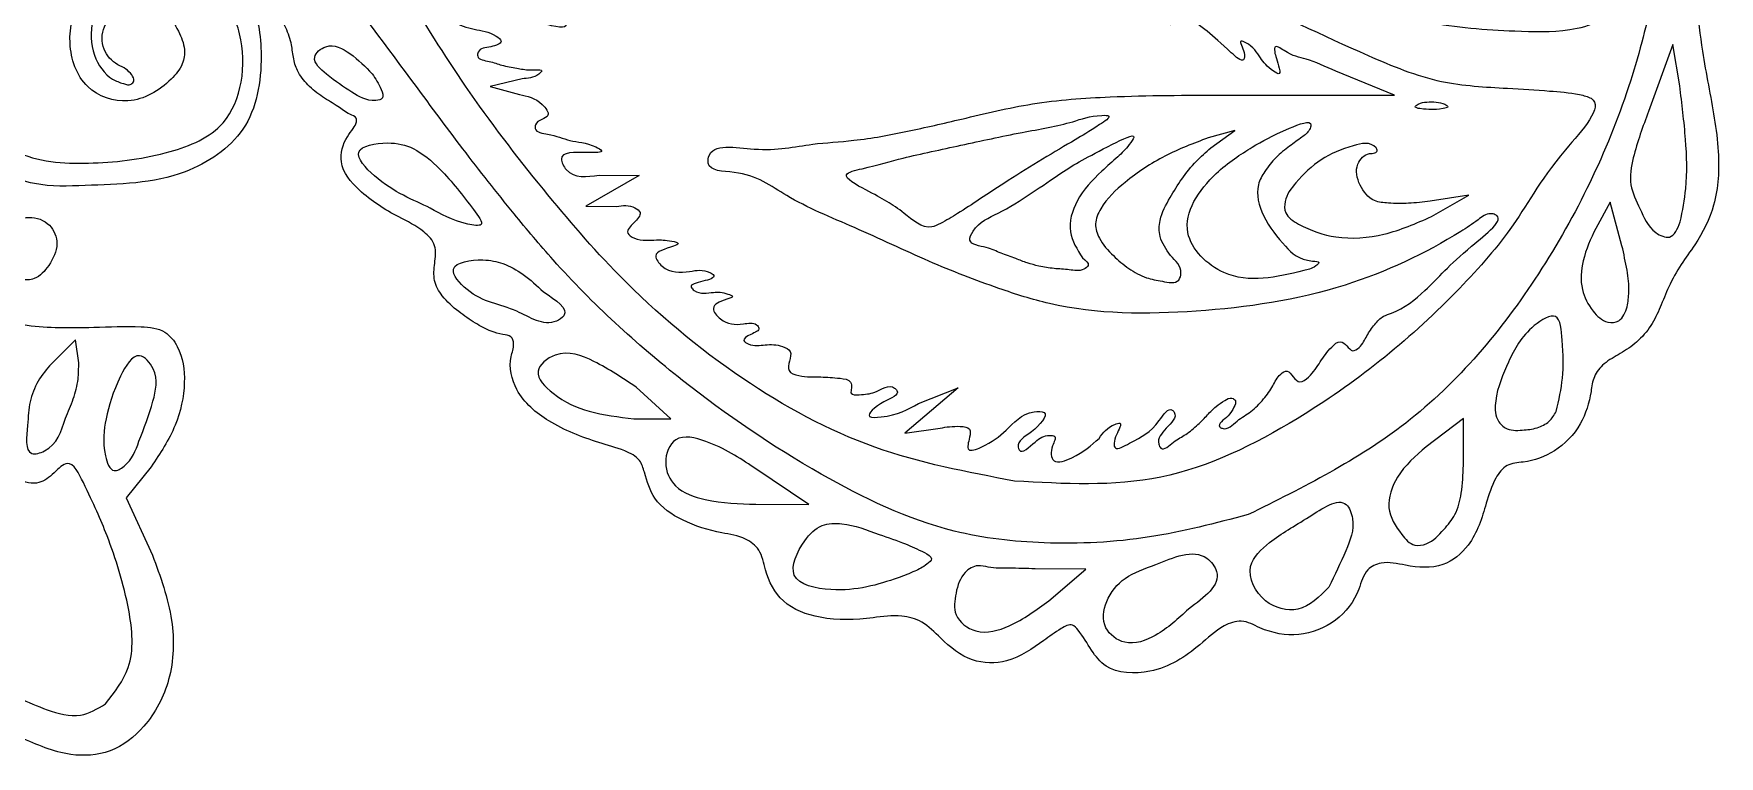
# Model space of a CAD drawing. Extents: x 1 to 188, y -1 to 173.
# Drawn here: x 113.23 to 155.16, y 11.99 to 29.96 of the extents above; entities that cross this region are included whole.
import ezdxf

# ---------------------------------------------------------------- set-up
doc = ezdxf.new("R2010")
doc.units = 0
doc.layers.get('0').update_dxf_attribs({"linetype": 'CONTINUOUS'})

msp = doc.modelspace()

# ---------------------------------------------------------------- linework, layer by layer
at = {"color": 7}
for p, q in [((154.003804, 29.698582), (153.399548, 28.029786)), ((154.173613, 28.670713), (154.003804, 29.698582)), ((121.648993, 28.965766), (121.648993, 28.965766)), ((147.080584, 28.436596), (145.621751, 29.030684)), ((125.377369, 28.845092), (124.583619, 28.654737)), ((124.583619, 28.654737), (125.311223, 28.450839)), ((142.843626, 28.436596), (147.080584, 28.436596)), ((148.330105, 28.21495), (148.330105, 28.21495)), ((143.104505, 27.559548), (142.443047, 27.37259)), ((142.507684, 27.122115), (143.104505, 27.559548)), ((127.295598, 26.442845), (128.287785, 26.433478)), ((128.287785, 26.433478), (127.626327, 26.055354)), ((127.626327, 26.055354), (126.964869, 25.67723)), ((124.165603, 25.59232), (124.165603, 25.59232)), ((126.964869, 25.67723), (127.724884, 25.667864)), ((136.759294, 25.847791), (136.759294, 25.847791)), ((148.925418, 25.946521), (147.968737, 25.797171)), ((147.999376, 25.416711), (148.925418, 25.946521)), ((152.445593, 25.774417), (152.083881, 25.121129)), ((152.73854, 24.686443), (152.445593, 25.774417)), ((147.999376, 25.416711), (147.999376, 25.416711)), ((154.188615, 25.283231), (154.188694, 25.283231)), ((139.321043, 24.388471), (139.321043, 24.388471)), ((141.505892, 24.447685), (141.505945, 24.447685)), ((144.824376, 24.070971), (144.824376, 24.070971)), ((125.906588, 23.541799), (125.906588, 23.541799)), ((152.868344, 23.173259), (152.868344, 23.173259)), ((114.264922, 22.351175), (113.669609, 21.755862)), ((114.347101, 21.773769), (114.264922, 22.351175)), ((129.081588, 20.382317), (128.217512, 21.16831)), ((128.217512, 21.16831), (128.217512, 21.168304)), ((135.241591, 20.762264), (136.225285, 21.157708)), ((136.225285, 21.157708), (135.563827, 20.594016)), ((135.563827, 20.594016), (134.902369, 20.030324)), ((151.103124, 20.563221), (151.103203, 20.563221)), ((114.01825, 20.401486), (114.01825, 20.401486)), ((128.155547, 20.385148), (129.081588, 20.382317)), ((134.902369, 20.030324), (135.773642, 20.154416)), ((148.793047, 20.393734), (147.867005, 19.687408)), ((148.793047, 19.230652), (148.793047, 20.393734)), ((115.845675, 19.824494), (115.845622, 19.824494)), ((139.72866, 19.897574), (139.728766, 19.897548)), ((116.153703, 19.191989), (115.531006, 18.414045)), ((132.514107, 18.250135), (131.143063, 19.173439)), ((131.143063, 19.173439), (131.143063, 19.173436)), ((137.627471, 18.835381), (137.627471, 18.835381)), ((115.531006, 18.414045), (116.182198, 16.991661)), ((131.194709, 18.258179), (132.514107, 18.250135)), ((143.442484, 18.00067), (143.442484, 18.00067)), ((148.309177, 17.629688), (148.309203, 17.629688)), ((134.730707, 16.423942), (134.730707, 16.423942)), ((139.400418, 16.641133), (138.143647, 16.651875)), ((138.484351, 15.858135), (139.400418, 16.641133)), ((145.448237, 16.199617), (145.448237, 16.199617)), ((138.484351, 15.858125), (138.484351, 15.858135)), ((141.956504, 15.651959), (141.956504, 15.651959)), ((115.014222, 13.290068), (115.014222, 13.290068))]:
    msp.add_line(p, q, dxfattribs=at)
for points, knots in [([(143.442484, 18.00067), (144.807155, 18.67928), (147.668929, 20.102355), (150.875723, 23.93902), (152.540305, 27.376498), (153.219331, 29.677582), (153.438995, 30.587303), (153.566907, 31.08159), (153.552914, 31.592293), (153.08418, 31.280135), (152.780439, 30.868756), (152.230893, 30.234779), (151.236253, 29.993111), (149.79908, 30.03559), (147.829761, 30.159614), (145.46001, 31.085278), (143.042254, 32.544111), (140.758195, 34.017391), (138.58219, 34.978268), (136.750419, 35.142224), (135.025054, 35.167296), (133.073628, 34.774745), (130.749891, 34.112562), (128.434622, 33.405934), (126.294063, 33.03895), (124.610067, 33.184612), (123.071645, 33.280583), (121.863921, 33.365539), (120.912386, 33.398619), (120.228664, 33.472981), (119.706828, 33.612329), (119.260981, 34.01769), (118.492439, 34.464479), (117.940411, 34.644062), (116.715236, 35.004146), (116.94564, 34.665299), (117.192039, 34.567134), (117.857174, 34.265269), (119.037945, 33.395586), (120.673029, 31.447211), (122.314523, 29.237739), (123.875431, 27.122879), (125.054518, 25.621832), (126.756811, 23.585034), (129.24881, 21.304273), (132.595844, 19.024367), (135.651271, 17.546662), (138.484377, 17.227337), (140.963805, 17.352427), (142.62746, 17.787519), (143.442484, 18.00067)], [0, 0, 0, 0, 4.529844, 9.499282, 14.662242, 15.823673, 16.783152, 17.335863, 17.608677, 17.857439, 18.564266, 19.420648, 20.183364, 21.549605, 23.738688, 26.054769, 29.089143, 32.205828, 34.217642, 36.137908, 37.67246, 39.382892, 42.077537, 44.926902, 46.645661, 48.547638, 49.96941, 51.2747, 52.18096, 52.818894, 53.349949, 53.749697, 54.625561, 55.791062, 56.471439, 56.577922, 56.860168, 57.269555, 58.764894, 61.203232, 64.868993, 67.03054, 69.086922, 70.594643, 74.991942, 79.152464, 82.752286, 85.006955, 87.632574, 90.15421, 90.15421, 90.15421, 90.15421]), ([(154.466613, 32.017891), (154.505558, 31.586752), (154.580648, 30.755478), (154.712915, 29.643832), (154.935722, 28.4185), (155.18315, 27.15611), (155.123723, 25.755703), (154.658194, 24.838092), (154.191958, 24.218877), (153.902218, 23.696538), (153.699219, 23.168132), (153.4706, 22.682801), (153.128385, 22.285069), (152.704848, 22.005444), (152.299835, 21.790909), (152.017418, 21.452129), (151.957339, 20.902687), (151.752864, 20.201805), (151.11738, 19.545172), (150.431788, 19.301843), (149.849964, 19.276506), (149.529328, 18.837382), (149.32038, 18.139194), (149.064595, 17.286965), (148.27167, 16.634738), (147.452766, 16.699488), (146.826343, 16.864062), (146.324321, 16.630352), (146.183713, 15.980378), (145.664125, 15.302134), (144.70099, 14.922017), (143.875981, 15.081382), (143.292242, 15.419875), (142.716259, 15.206975), (142.096128, 14.602544), (141.162943, 14.000779), (139.749978, 14.066082), (139.437844, 14.864326), (139.049395, 15.313604), (138.692965, 15.118075), (138.231883, 14.772738), (137.528635, 14.287722), (136.506498, 14.300851), (135.861567, 14.838204), (135.376519, 15.353539), (134.755628, 15.525666), (133.909842, 15.395209), (132.899212, 15.348089), (131.8234, 15.739375), (131.428071, 16.494929), (131.33338, 17.121005), (130.895118, 17.467694), (130.201451, 17.550084), (129.407486, 17.798501), (128.635298, 18.307924), (128.456864, 18.924786), (128.318437, 19.40905), (127.851739, 19.635766), (127.07232, 19.844324), (126.081877, 20.229836), (125.206003, 20.960609), (125.02017, 21.778194), (125.194905, 22.192174), (125.123377, 22.463785), (124.860754, 22.480193), (124.565544, 22.565122), (124.194533, 22.769413), (123.779522, 23.054742), (123.401468, 23.385199), (123.158877, 23.819547), (123.198479, 24.254002), (123.267077, 24.708288), (122.870896, 25.132462), (122.165052, 25.462005), (121.399196, 25.940893), (120.767913, 26.684607), (120.940422, 27.309511), (121.168189, 27.583556), (121.263227, 27.735135), (121.257786, 27.902839), (121.023528, 27.975722), (120.782282, 28.177487), (120.399708, 28.38382), (120.047944, 28.671896), (119.776818, 29.006811), (119.678055, 29.382727), (119.642997, 29.769108), (119.482455, 30.166813), (119.262792, 30.585437), (119.002799, 30.929504), (118.95138, 31.363882), (119.195999, 31.636636), (119.438973, 32.025893), (118.982182, 32.572539), (117.950863, 33.476537), (116.090541, 34.702854), (113.26615, 34.368791), (111.652262, 32.355516), (111.120181, 30.139894), (111.41414, 28.118471), (112.857209, 26.766295), (114.758883, 26.701028), (116.469126, 26.91053), (117.985332, 27.525019), (118.474723, 28.791439), (118.430229, 29.937255), (117.963209, 31.014364), (116.94745, 31.467487), (115.962365, 31.515593), (115.003658, 31.169479), (114.634065, 30.297128), (114.646338, 29.458441), (115.042751, 28.8659), (115.419923, 28.733827), (115.633108, 28.66738), (115.753496, 28.807744), (115.657447, 28.962487), (115.525701, 29.09958), (115.226712, 29.222086), (114.905999, 29.563158), (114.917881, 30.160065), (115.361879, 30.604189), (115.945438, 30.729438), (116.556027, 30.554366), (116.814699, 30.061468), (117.014294, 29.619375), (116.944676, 29.16331), (116.499926, 28.635837), (115.648877, 28.119326), (114.411932, 28.550037), (114.01374, 29.75309), (114.304687, 30.89729), (115.057772, 31.807161), (116.305273, 32.106379), (117.631218, 31.888982), (118.750473, 30.860424), (118.976674, 29.28246), (118.673412, 27.480966), (116.800206, 26.241392), (114.925448, 26.209692), (113.396237, 26.142949), (112.381518, 26.49732), (111.95256, 26.962119), (111.707028, 27.228165)], [0, 0, 0, 0, 1.298738, 2.504084, 3.356648, 5.033789, 6.365818, 7.462716, 8.056189, 8.694228, 9.244458, 9.755161, 10.296069, 10.792253, 11.269222, 11.670207, 12.047499, 12.897906, 13.82639, 14.651153, 15.057274, 15.479888, 16.148661, 17.282787, 18.074514, 19.003022, 19.615359, 19.983954, 20.510756, 21.481154, 22.458591, 23.438168, 23.930696, 24.374597, 25.139116, 26.546079, 27.643038, 28.775735, 28.96206, 29.254287, 29.780031, 30.830119, 31.677803, 32.638517, 33.254563, 33.774512, 34.488517, 35.802925, 36.80642, 37.700609, 38.219668, 38.644467, 39.257907, 40.283814, 41.158472, 41.856247, 42.169175, 42.612867, 43.290815, 44.645768, 45.755374, 46.589369, 46.908698, 47.100929, 47.306378, 47.606304, 48.050825, 48.554586, 49.121613, 49.550501, 49.97672, 50.413784, 50.849334, 51.57722, 52.766463, 53.592855, 54.238364, 54.490541, 54.673248, 54.763697, 54.945381, 55.299394, 55.749121, 56.224868, 56.664926, 57.010366, 57.372857, 57.825806, 58.282102, 58.791483, 59.110344, 59.485878, 59.86351, 60.336376, 61.333242, 64.219097, 66.564139, 69.153907, 71.377116, 73.324847, 74.979156, 76.83354, 78.765418, 80.269193, 81.374385, 82.577664, 83.689513, 84.666522, 85.72193, 86.638089, 87.494665, 88.359481, 89.108666, 89.400642, 89.589579, 89.702031, 89.856493, 90.058389, 90.286739, 90.807257, 91.358271, 91.888563, 92.568073, 93.067454, 93.667411, 94.146085, 94.504715, 94.977208, 96.179372, 97.241195, 98.41003, 99.604181, 100.685926, 101.762818, 103.294338, 104.553516, 106.020241, 107.902599, 109.690707, 112.200816, 113.458127, 114.256898, 115.326118, 115.326118, 115.326118, 115.326118]), ([(122.903329, 32.082012), (123.715759, 31.985607), (125.420458, 31.783321), (128.132789, 32.053053), (131.345185, 32.754963), (134.681769, 33.976059), (139.000356, 33.231744), (142.579758, 31.21924), (145.863361, 29.645884), (148.135168, 28.695094), (149.686726, 28.623379), (150.849693, 28.546504), (151.513529, 28.494702), (152.420979, 28.273519), (150.795929, 26.577845), (150.155145, 25.219384), (147.912221, 22.710337), (145.161139, 20.515799), (141.33309, 18.622185), (138.857084, 18.764637), (137.627471, 18.835381)], [0, 0, 0, 0, 2.448695, 5.138029, 8.115282, 12.345201, 15.542745, 20.878511, 24.583375, 26.520297, 28.171521, 29.220182, 29.971878, 30.270761, 31.700203, 34.116799, 36.180447, 41.228804, 44.916959, 48.555465, 48.555465, 48.555465, 48.555465]), ([(145.621751, 29.030684), (145.364615, 29.147067), (144.919532, 29.348519), (144.497233, 29.410149), (144.105358, 29.704689), (144.090403, 29.521403), (144.136673, 29.370408), (144.179532, 29.208825), (144.268408, 28.906937), (143.935512, 29.111974), (143.72871, 29.36125), (143.551303, 29.678468), (143.168187, 29.829933), (143.370652, 29.535544), (143.339103, 29.200498), (142.826149, 29.667352), (142.45741, 30.012038), (141.985155, 30.34822), (141.609609, 30.808548), (141.379327, 30.534194), (141.683195, 30.054605), (140.906516, 30.486135), (140.616878, 30.94138), (140.300541, 31.327872), (139.903813, 31.635919), (139.971761, 31.31889), (140.086959, 31.003479), (139.587938, 31.26334), (139.292798, 31.610556), (138.957687, 31.886682), (138.533898, 32.197601), (138.550319, 31.841016), (138.763885, 31.466374), (138.192046, 31.628437), (138.014362, 32.021624), (137.732057, 32.275692), (137.52436, 32.485576), (137.386633, 32.33198), (137.460241, 32.166419), (137.533674, 31.99672), (137.68027, 31.876788), (137.828663, 31.753438), (137.895333, 31.594131), (137.988203, 31.393457), (137.735396, 31.317578), (137.51489, 31.631936), (137.169203, 31.944873), (136.808507, 32.361901), (136.435283, 32.660779), (136.169996, 32.811875), (135.896171, 32.8172), (135.916934, 32.566196), (136.101952, 32.420806), (136.243372, 32.191501), (136.322221, 32.014821), (136.309251, 31.815092), (136.104272, 31.840742), (135.955129, 32.009501), (135.774851, 32.267348), (135.53438, 32.549583), (135.177327, 32.755715), (134.808754, 32.785592), (134.391745, 32.902405), (134.283246, 32.507853), (134.648873, 32.318067), (134.846536, 32.004661), (134.983479, 31.815565), (135.023554, 31.572875), (134.788457, 31.621349), (134.613685, 31.772874), (134.363505, 32.017868), (134.098519, 32.277061), (133.788527, 32.466921), (133.542706, 32.546107), (133.23991, 32.546929), (133.337827, 32.221429), (133.576405, 32.041519), (133.744563, 31.790068), (133.904937, 31.580223), (133.761474, 31.435613), (133.573615, 31.55263), (133.373547, 31.668324), (133.180952, 31.882874), (132.972424, 32.084751), (132.714816, 32.229347), (132.483392, 32.272216), (132.222077, 32.301995), (132.200035, 32.042813), (132.388641, 31.890741), (132.710116, 31.538217), (132.20272, 31.477641), (131.859121, 31.772183), (131.335076, 32.03645), (130.836939, 31.694664), (131.138919, 31.296828), (131.626718, 31.154317), (131.423019, 30.934445), (131.147229, 31.263218), (130.801069, 31.32988), (130.432596, 31.456112), (130.153701, 31.462608), (129.794015, 31.537554), (129.860518, 31.212407), (130.139689, 31.05355), (130.501922, 30.920788), (130.487269, 30.594101), (129.762664, 31.100374), (129.487752, 31.082648), (128.604563, 31.256167), (128.925595, 30.835206), (129.29539, 30.449968), (128.608864, 30.492997), (128.190327, 30.757226), (127.740803, 31.155549), (127.279957, 31.046201), (127.499523, 30.652255), (127.736345, 30.268354), (127.318769, 30.158448), (126.932389, 30.627678), (126.522914, 30.847442), (125.706863, 30.983139), (126.22519, 30.555189), (126.678053, 29.992707), (125.34449, 30.375188), (124.595385, 30.707949), (123.877105, 31.173693), (123.16486, 31.348918), (123.231619, 30.86099), (123.299778, 30.506402), (123.690177, 30.219247), (124.187664, 30.04937), (124.597585, 30.024926), (124.946674, 29.739368), (124.560064, 29.61225), (124.293235, 29.610573), (124.247339, 29.315139), (124.59518, 29.289501), (124.871919, 29.165287), (125.259584, 29.110161), (125.502592, 29.048636), (125.943472, 29.088021), (125.689296, 28.86112), (125.517482, 28.852291), (125.377369, 28.845092)], [0, 0, 0, 0, 0.800833, 1.386186, 1.62949, 1.692927, 1.861863, 2.104022, 2.298869, 2.459428, 2.919171, 3.439877, 3.565916, 3.859271, 4.038183, 4.391358, 5.192141, 5.906454, 6.309186, 6.422036, 6.847643, 7.192092, 8.143231, 8.73161, 8.949368, 9.15723, 9.425011, 9.65153, 10.345987, 10.95339, 11.215073, 11.383298, 11.795613, 12.020567, 12.706076, 13.065329, 13.27295, 13.378812, 13.562726, 13.757689, 13.939899, 14.121924, 14.31656, 14.500298, 14.614143, 14.946274, 15.485396, 16.087268, 16.583223, 16.88156, 17.070421, 17.192148, 17.499589, 17.767879, 17.977805, 18.112954, 18.23684, 18.467111, 18.791307, 19.17769, 19.579724, 19.959759, 20.382254, 20.528972, 21.006857, 21.369625, 21.638668, 21.778044, 21.910647, 22.173211, 22.53343, 22.932551, 23.300905, 23.576415, 23.790963, 23.951211, 24.376435, 24.711944, 24.91591, 25.018085, 25.208755, 25.467971, 25.753116, 26.050595, 26.347925, 26.598932, 26.821616, 26.942689, 27.243887, 27.619365, 27.813431, 28.417635, 29.047602, 29.368925, 29.869357, 30.249092, 30.289236, 30.688278, 31.069928, 31.457745, 31.773401, 32.053546, 32.17123, 32.590586, 33.031552, 33.093237, 33.45908, 34.556276, 34.910798, 35.266582, 35.700182, 35.955606, 36.798946, 37.412472, 37.580822, 37.995617, 38.410049, 38.546293, 39.098843, 39.935792, 40.304994, 40.757854, 41.241782, 41.937499, 43.340201, 44.33686, 44.661425, 45.035184, 45.404278, 45.804823, 46.382984, 46.952954, 47.131272, 47.41706, 47.761882, 47.863165, 48.176509, 48.503387, 48.884193, 49.239204, 49.508989, 49.607183, 50.041184, 50.041184, 50.041184, 50.041184]), ([(137.627471, 18.835381), (136.448817, 19.058125), (134.051511, 19.511174), (130.707187, 21.341543), (127.997423, 23.614376), (125.812535, 26.168634), (124.003921, 28.524603), (122.944388, 30.239344), (122.448219, 31.04234)], [0, 0, 0, 0, 3.579332, 7.280134, 11.277788, 14.134597, 17.347965, 20.178057, 20.178057, 20.178057, 20.178057]), ([(121.648993, 28.965766), (121.478689, 29.140888), (121.167551, 29.460831), (120.576446, 29.778689), (120.065381, 29.340623), (120.614043, 28.855882), (121.088736, 28.543919), (121.55099, 28.253892), (121.959628, 28.343286), (121.842813, 28.681009), (121.727659, 28.850191), (121.648993, 28.965766)], [0, 0, 0, 0, 0.750445, 1.37104, 1.754523, 2.267064, 3.04017, 3.670169, 3.845306, 4.055206, 4.507743, 4.507743, 4.507743, 4.507743]), ([(154.188694, 25.283231), (154.242786, 25.55848), (154.375543, 26.234028), (154.33497, 27.377666), (154.229117, 28.225926), (154.173613, 28.670713)], [0, 0, 0, 0, 0.839553, 2.060528, 3.40653, 3.40653, 3.40653, 3.40653]), ([(125.311223, 28.450839), (125.505424, 28.4121), (125.795282, 28.35428), (126.159703, 27.858964), (125.698956, 27.819173), (125.693528, 27.504588), (126.135323, 27.465949), (126.589614, 27.266295), (127.01196, 27.262949), (127.47, 27.003908), (126.82054, 27.010661), (126.2249, 27.032636), (126.565355, 26.348938), (126.984432, 26.40283), (127.295598, 26.442845)], [0, 0, 0, 0, 0.618638, 0.923357, 1.314258, 1.411192, 1.750493, 2.325722, 2.98637, 3.159876, 3.484969, 4.179979, 4.467982, 5.298456, 5.298456, 5.298456, 5.298456]), ([(139.728766, 19.897548), (139.828579, 20.034234), (139.952655, 20.204147), (140.343927, 20.312897), (140.12202, 19.968439), (140.057395, 19.536461), (140.749136, 19.926483), (141.070077, 20.057783), (141.464847, 20.704244), (141.700199, 20.444501), (141.383752, 20.139731), (141.152885, 19.87247), (141.300786, 19.552156), (141.607565, 19.846825), (141.893213, 19.982393), (142.185732, 20.227464), (142.419765, 20.47002), (142.625216, 20.696861), (142.82966, 20.823379), (143.006938, 20.930502), (143.162181, 20.828193), (143.059944, 20.630694), (142.97746, 20.447055), (142.628671, 20.22911), (142.913051, 20.081195), (143.164566, 20.364776), (143.521573, 20.549264), (143.817538, 20.861052), (144.062367, 21.182493), (144.171059, 21.466961), (144.432718, 21.620388), (144.552022, 21.418133), (144.732212, 21.241169), (145.027156, 21.480525), (145.227807, 21.800548), (145.442108, 22.112784), (145.716846, 22.355956), (145.900665, 22.208075), (146.025531, 22.027624), (146.270109, 22.194878), (146.381623, 22.450336), (146.571173, 22.723776), (146.771813, 22.941939), (147.264049, 23.078036), (148.062583, 23.736987), (148.543461, 24.36351), (149.913431, 25.393963), (149.384721, 25.515402), (149.109327, 25.287914), (148.005653, 24.571819), (145.698413, 23.482849), (142.197676, 22.976766), (139.235606, 22.97802), (137.058365, 23.673516), (135.435939, 24.3055), (133.721272, 25.133579), (132.011427, 25.816534), (131.06605, 26.573205), (129.974755, 26.535483), (130.047436, 27.27415), (131.413841, 26.96714), (132.430757, 27.230198), (133.748835, 27.298066), (134.972274, 27.530498), (136.446709, 27.869787), (138.108445, 28.275748), (140.303926, 28.43244), (141.897232, 28.435048), (142.843626, 28.436596)], [0, 0, 0, 0, 0.525392, 0.653106, 0.950151, 1.279799, 1.647319, 2.579333, 2.996801, 3.067607, 3.513439, 3.951045, 4.05935, 4.409972, 4.767283, 5.157606, 5.500788, 5.794521, 6.057626, 6.246289, 6.349307, 6.511363, 6.777196, 7.119415, 7.191974, 7.603483, 8.014826, 8.462238, 8.860807, 9.215501, 9.391286, 9.598962, 9.806751, 10.054333, 10.533736, 10.997113, 11.251576, 11.440974, 11.627467, 11.809569, 12.15536, 12.500292, 12.799969, 13.012829, 14.011785, 15.615854, 16.598064, 16.718401, 17.061979, 17.584671, 20.75612, 24.51255, 28.172944, 29.480307, 31.349106, 33.381799, 35.24795, 36.676902, 37.361589, 37.506269, 38.656044, 40.118081, 41.146685, 42.496348, 43.879623, 45.678683, 47.620125, 50.46034, 50.46034, 50.46034, 50.46034]), ([(148.330105, 28.21495), (148.260385, 28.235202), (148.114485, 28.277582), (147.881065, 28.263692), (147.717013, 28.254916), (147.542583, 28.132925), (147.799359, 28.078459), (147.999106, 28.084271), (148.200172, 28.07652), (148.455119, 28.135735), (148.368414, 28.190675), (148.330105, 28.21495)], [0, 0, 0, 0, 0.217488, 0.455123, 0.67261, 0.774032, 0.902158, 1.190595, 1.479032, 1.607158, 1.708579, 1.708579, 1.708579, 1.708579]), ([(136.759294, 25.847791), (136.997017, 26.004704), (137.515589, 26.346995), (138.289081, 26.827669), (139.121235, 27.314247), (139.531458, 27.560262), (140.097295, 27.934523), (139.534893, 27.938547), (138.953108, 27.704454), (137.700363, 27.501905), (136.344701, 27.193987), (134.934263, 26.905837), (134.149885, 26.674635), (133.201284, 26.462523), (134.230815, 25.919362), (134.735055, 25.648658), (135.400328, 25.052072), (135.86743, 25.2819), (136.255874, 25.513125), (136.576484, 25.726262), (136.759294, 25.847791)], [0, 0, 0, 0, 0.850834, 1.85602, 2.798382, 3.515061, 3.828936, 4.008226, 4.748015, 6.035579, 7.592179, 9.059707, 10.114553, 10.53199, 11.143483, 12.259487, 13.02623, 13.255567, 13.749909, 14.405713, 14.405713, 14.405713, 14.405713]), ([(144.824376, 24.070971), (144.919575, 24.090127), (145.048097, 24.115988), (145.251917, 24.297127), (144.724902, 24.314223), (144.332637, 24.684248), (143.798005, 25.354318), (143.595302, 26.089409), (143.858794, 26.568142), (144.119405, 26.894415), (144.453205, 27.155778), (144.745016, 27.369694), (144.952799, 27.515425), (145.064011, 27.858442), (144.122164, 27.4805), (143.567904, 27.16649), (142.458573, 26.455786), (141.539325, 25.06922), (143.004037, 23.635315), (144.143493, 23.908018), (144.824376, 24.070971)], [0, 0, 0, 0, 0.318462, 0.429936, 0.589305, 1.358367, 2.293797, 3.073745, 3.440276, 3.883487, 4.325597, 4.703975, 4.970738, 5.086199, 5.625326, 6.667148, 7.775956, 9.403997, 10.742569, 12.730057, 12.730057, 12.730057, 12.730057]), ([(153.399548, 28.029786), (153.258974, 27.654804), (153.039742, 27.070001), (152.885872, 26.207287), (153.206252, 25.5875), (153.41566, 25.060011), (153.994771, 24.80597), (154.118396, 25.110345), (154.188615, 25.283231)], [0, 0, 0, 0, 1.211094, 1.888758, 2.520863, 3.239936, 3.59259, 4.05627, 4.05627, 4.05627, 4.05627]), ([(110.409363, 27.592361), (110.355162, 27.450793), (110.2639, 27.212426), (110.310474, 26.813975), (110.673099, 26.551621), (111.011184, 26.104261), (110.83028, 25.404537), (110.260544, 25.174634), (109.656663, 25.029372), (109.276057, 24.269211), (109.115016, 23.610733), (108.851033, 23.015233), (109.074766, 22.709816), (109.430767, 22.767962), (109.781349, 22.716312), (110.104076, 22.63083), (110.342577, 22.460822), (110.596637, 22.28869), (110.979515, 22.404645), (111.354015, 22.64104), (111.752204, 22.884719), (112.174459, 22.995439), (112.546471, 22.816539), (113.070851, 22.691477), (113.818103, 22.649024), (114.801252, 22.654199), (115.693144, 22.703909), (116.490821, 22.62806), (116.920519, 22.067747), (117.033016, 21.225851), (116.796377, 20.163756), (116.374162, 19.525338), (116.153703, 19.191989)], [0, 0, 0, 0, 0.453266, 0.763192, 1.109111, 1.745245, 2.329484, 2.972624, 3.47899, 4.130077, 5.298994, 5.683329, 5.901212, 6.287376, 6.64472, 6.989673, 7.263209, 7.530973, 7.858378, 8.365081, 8.88454, 9.261426, 9.601826, 10.081444, 10.880905, 11.837593, 13.016951, 13.623915, 14.090464, 15.001861, 16.091528, 17.282206, 17.282206, 17.282206, 17.282206]), ([(139.321043, 24.388471), (139.186061, 24.597859), (138.904285, 25.034957), (139.161352, 25.90343), (139.680061, 26.450815), (140.179149, 26.882616), (140.428695, 27.121884), (140.722663, 27.547771), (139.517228, 26.939438), (138.779954, 26.53698), (137.550216, 25.605822), (136.681991, 25.26286), (136.428518, 24.726017), (136.949112, 24.662927), (137.280953, 24.502022), (137.635451, 24.38233), (137.940783, 24.256337), (138.259479, 24.173626), (138.609511, 24.113235), (138.984092, 24.10566), (139.280192, 24.037814), (139.522507, 24.220832), (139.398941, 24.323652), (139.321043, 24.388471)], [0, 0, 0, 0, 0.716885, 1.496509, 2.461045, 2.999278, 3.415103, 3.624928, 4.182514, 5.648259, 7.501919, 8.269631, 8.505341, 8.950316, 9.344213, 9.736053, 10.041006, 10.340124, 10.720538, 11.102699, 11.467691, 11.604807, 11.838702, 11.838702, 11.838702, 11.838702]), ([(142.443047, 27.37259), (142.078855, 27.234872), (141.343385, 26.956755), (140.439331, 26.348397), (139.826858, 25.781638), (139.595611, 25.244791), (139.742745, 24.801989), (140.065332, 24.446612), (140.456373, 24.112394), (140.882273, 23.875174), (141.280313, 23.815563), (141.708291, 23.724196), (141.814128, 24.137652), (141.636913, 24.315901), (141.505892, 24.447685)], [0, 0, 0, 0, 1.164566, 2.351798, 3.24616, 3.64605, 4.010748, 4.568183, 5.070224, 5.564393, 5.968875, 6.377056, 6.557222, 7.068214, 7.068214, 7.068214, 7.068214]), ([(147.968737, 25.797171), (147.7881, 25.775082), (147.441646, 25.732717), (146.98121, 25.743853), (146.503233, 25.781425), (146.187415, 26.182265), (146.068973, 26.688104), (146.371627, 27.003688), (146.57109, 26.979428), (146.672419, 27.049524), (146.516253, 27.297706), (145.908315, 27.155432), (145.242778, 26.883328), (144.682517, 26.349494), (144.33603, 25.89242), (144.342158, 25.439069), (144.866165, 25.107635), (145.672427, 24.828354), (146.863555, 24.91533), (147.614249, 25.246706), (147.999376, 25.416711)], [0, 0, 0, 0, 0.543677, 1.042747, 1.397298, 1.922192, 2.445415, 2.832898, 2.969946, 3.0485, 3.127854, 3.694345, 4.566865, 5.419324, 5.956415, 6.236944, 6.658945, 7.644217, 8.840733, 10.101269, 10.101269, 10.101269, 10.101269]), ([(124.165603, 25.59232), (123.904251, 25.936825), (123.476806, 26.500266), (122.732775, 27.138943), (122.057066, 27.300943), (121.026978, 27.121793), (121.993415, 26.063252), (122.962499, 25.744865), (123.693078, 25.265518), (124.50754, 25.147), (124.288062, 25.432836), (124.165603, 25.59232)], [0, 0, 0, 0, 1.307828, 2.138968, 2.801152, 3.54574, 4.250287, 5.858801, 6.8697, 7.202173, 7.621824, 7.621824, 7.621824, 7.621824]), ([(141.505945, 24.447685), (141.400249, 24.597427), (141.215079, 24.85976), (141.225245, 25.405398), (141.483998, 25.869173), (141.782606, 26.362489), (142.119445, 26.782774), (142.385563, 27.015374), (142.507684, 27.122115)], [0, 0, 0, 0, 0.535408, 0.937981, 1.556122, 2.101245, 2.674354, 3.160403, 3.160403, 3.160403, 3.160403]), ([(127.724884, 25.667864), (127.880549, 25.690083), (128.094653, 25.720643), (128.391039, 25.485917), (128.153153, 25.265976), (127.920858, 25.016246), (128.293365, 24.79448), (128.69009, 24.846126), (128.97697, 24.829594), (129.3266, 24.758925), (128.986659, 24.607361), (128.573332, 24.538734), (128.952506, 24.007153), (129.493904, 24.028328), (129.914286, 24.117493), (130.241028, 23.906642), (129.864531, 23.797369), (129.500738, 23.721268), (129.767555, 23.465992), (130.122094, 23.546047), (130.387704, 23.534266), (130.679533, 23.421145), (130.344691, 23.327346), (130.024756, 23.182194), (130.380156, 22.745723), (130.783285, 22.701126), (131.157786, 22.805245), (131.323, 22.587131), (131.073721, 22.49951), (130.817267, 22.347475), (131.110785, 22.177276), (131.426872, 22.237272), (131.780747, 22.2318), (132.1026, 22.076905), (132.024913, 21.821994), (131.963052, 21.542459), (132.375126, 21.413621), (132.789072, 21.436354), (133.197171, 21.403862), (133.565075, 21.359978), (133.584981, 21.158946), (133.525249, 20.970048), (133.867256, 20.991842), (134.159251, 21.003916), (134.539721, 21.274709), (134.802721, 20.984457), (134.329673, 20.835769), (133.835806, 20.400502), (134.637897, 20.437373), (134.978223, 20.620527), (135.241591, 20.762264)], [0, 0, 0, 0, 0.461766, 0.635125, 0.932602, 1.228112, 1.434366, 1.983375, 2.370695, 2.534258, 2.662923, 3.172297, 3.472445, 4.165533, 4.670891, 4.792585, 5.100361, 5.42692, 5.53713, 6.017778, 6.377883, 6.506673, 6.667187, 7.07012, 7.382684, 7.96772, 8.29707, 8.392817, 8.649201, 8.881965, 9.019225, 9.441451, 9.874873, 10.103978, 10.339223, 10.578573, 10.850016, 11.400167, 11.87993, 12.158772, 12.30766, 12.439366, 12.637167, 13.035328, 13.537328, 13.62556, 14.058986, 14.561116, 14.849903, 15.83819, 15.83819, 15.83819, 15.83819]), ([(112.57303, 24.169685), (112.481486, 24.344969), (112.305223, 24.682471), (112.559675, 25.249462), (113.105643, 25.4631), (113.662286, 25.270275), (113.887637, 24.702313), (113.635936, 24.214206), (113.321383, 23.842673), (112.846718, 23.821282), (112.674885, 24.040052), (112.57303, 24.16973)], [0, 0, 0, 0, 0.566371, 1.090524, 1.639874, 2.183628, 2.680657, 3.258498, 3.746352, 4.065401, 4.529793, 4.529793, 4.529793, 4.529793]), ([(152.083881, 25.121129), (151.963069, 24.860611), (151.741707, 24.383267), (151.682964, 23.622439), (151.966775, 23.09262), (152.303551, 22.754127), (152.73737, 22.795982), (152.819235, 23.031799), (152.868344, 23.173259)], [0, 0, 0, 0, 0.861051, 1.577696, 2.176729, 2.635134, 2.906912, 3.314359, 3.314359, 3.314359, 3.314359]), ([(125.906588, 23.541799), (125.747195, 23.69447), (125.449785, 23.979335), (124.91583, 24.262666), (124.366741, 24.379802), (123.400819, 24.239421), (124.235375, 23.270102), (125.121599, 23.238992), (125.975921, 22.621684), (126.631003, 23.068393), (126.222977, 23.335039), (125.906588, 23.541799)], [0, 0, 0, 0, 0.663478, 1.237974, 1.741172, 2.506809, 3.11883, 4.467455, 5.483804, 5.710062, 6.491251, 6.491251, 6.491251, 6.491251]), ([(152.868344, 23.173259), (152.88691, 23.294167), (152.933177, 23.595469), (152.868447, 24.107178), (152.783625, 24.485403), (152.73854, 24.686443)], [0, 0, 0, 0, 0.365697, 0.911318, 1.530399, 1.530399, 1.530399, 1.530399]), ([(151.103203, 20.563221), (151.166947, 20.847113), (151.301824, 21.447802), (151.264421, 22.144238), (151.197687, 23.132325), (150.294899, 22.576108), (149.926015, 21.847463), (149.580036, 21.030303), (149.572538, 20.410257), (149.853189, 20.08625), (150.24716, 20.09552), (150.617209, 20.137042), (150.937093, 20.293308), (151.050136, 20.477079), (151.103124, 20.563221)], [0, 0, 0, 0, 0.847975, 1.794234, 2.401788, 2.974141, 4.084697, 5.101649, 5.561121, 5.852757, 6.276559, 6.652271, 6.990837, 7.289562, 7.289562, 7.289562, 7.289562]), ([(115.845622, 19.824494), (115.97119, 20.151138), (116.192016, 20.725578), (116.360915, 21.517519), (115.787468, 22.16832), (115.249683, 21.240958), (115.019272, 20.453851), (114.916856, 19.691362), (115.152166, 18.997026), (115.654079, 19.289952), (115.764993, 19.599397), (115.845675, 19.824494)], [0, 0, 0, 0, 1.057654, 1.859999, 2.331682, 3.026017, 4.148559, 5.07111, 5.493981, 5.764534, 6.486544, 6.486544, 6.486544, 6.486544]), ([(128.217512, 21.168304), (127.881342, 21.393911), (127.277865, 21.79891), (126.33675, 22.163172), (125.5697, 21.552555), (126.256272, 20.866914), (127.057498, 20.516879), (127.776334, 20.430642), (128.155547, 20.385148)], [0, 0, 0, 0, 1.231991, 2.21161, 2.794736, 3.456342, 4.462417, 5.585768, 5.585768, 5.585768, 5.585768]), ([(113.669609, 21.755862), (113.551232, 21.617803), (113.313371, 21.340392), (113.105814, 20.783111), (113.088508, 20.245877), (112.981965, 19.419167), (113.781516, 19.636965), (113.91683, 20.073956), (114.01825, 20.401486)], [0, 0, 0, 0, 0.545868, 1.096843, 1.688683, 2.392057, 2.715326, 3.682621, 3.682621, 3.682621, 3.682621]), ([(114.01825, 20.401486), (114.087744, 20.559487), (114.225257, 20.872141), (114.347356, 21.336808), (114.347179, 21.64003), (114.347101, 21.773769)], [0, 0, 0, 0, 0.517941, 1.024904, 1.42495, 1.42495, 1.42495, 1.42495]), ([(135.773642, 20.154416), (135.92863, 20.179324), (136.15828, 20.216231), (136.553474, 20.168111), (136.508621, 19.890612), (136.398358, 19.521525), (137.011899, 19.7496), (137.43012, 20.085169), (137.851571, 20.569416), (138.56135, 20.576075), (138.067091, 20.004171), (137.67019, 19.837738), (137.780511, 19.469291), (138.168214, 19.852631), (138.37951, 19.989849), (138.705607, 19.955992), (138.509123, 19.661849), (138.547844, 19.211662), (139.246098, 19.462773), (139.539236, 19.726899), (139.72866, 19.897574)], [0, 0, 0, 0, 0.50444, 0.747436, 0.944544, 1.253345, 1.565091, 2.318217, 3.150724, 3.400596, 3.970582, 4.478963, 4.549893, 4.98934, 5.388053, 5.518976, 5.758435, 6.129243, 6.582364, 7.409936, 7.409936, 7.409936, 7.409936]), ([(108.95326, 17.500851), (108.976681, 17.823443), (109.014478, 18.34407), (108.924125, 19.055538), (108.593544, 19.448717), (108.289738, 19.671067), (108.017869, 19.789677), (107.685556, 19.648979), (107.503335, 19.013626), (107.009845, 18.156059), (106.457579, 16.875248), (105.991442, 15.658031), (105.575897, 14.777184), (105.740085, 13.949258), (107.083014, 14.238313), (108.393281, 14.075382), (109.729787, 14.475035), (110.711857, 14.355423), (111.391174, 14.107739), (112.370868, 13.679157), (113.318614, 13.19827), (114.358309, 12.900323), (114.811008, 13.169318), (115.014222, 13.290068)], [0, 0, 0, 0, 0.974386, 1.572551, 2.084718, 2.451758, 2.720085, 2.915759, 3.450486, 4.543686, 5.960293, 7.591495, 8.477667, 8.851776, 9.816273, 11.566192, 13.283463, 13.747535, 14.518194, 15.441419, 16.943767, 17.782167, 18.46507, 18.46507, 18.46507, 18.46507]), ([(131.143063, 19.173436), (130.780589, 19.413266), (130.220576, 19.783797), (129.152123, 20.047852), (128.854555, 19.274607), (129.173028, 18.597155), (130.089763, 18.294157), (130.777214, 18.271773), (131.194709, 18.258179)], [0, 0, 0, 0, 1.362833, 2.105542, 2.729831, 3.353637, 4.171392, 5.436071, 5.436071, 5.436071, 5.436071]), ([(115.014222, 13.290068), (115.239387, 13.580122), (115.765388, 14.257707), (115.61855, 15.811504), (115.115134, 17.393622), (114.651336, 18.420954), (114.141649, 19.451727), (113.714285, 19.012721), (113.368361, 18.722829), (112.776476, 18.849215), (112.496299, 19.136054), (112.067497, 19.547556), (112.024468, 18.529469), (112.007313, 18.062697), (111.994754, 17.720971)], [0, 0, 0, 0, 1.067826, 2.49451, 4.417433, 5.868656, 6.491802, 6.892373, 7.343688, 7.857046, 8.451284, 8.731892, 9.18721, 10.431487, 10.431487, 10.431487, 10.431487]), ([(147.867005, 19.687408), (147.603413, 19.460541), (147.14108, 19.062623), (146.826323, 18.169829), (147.172897, 17.59235), (147.522161, 17.194428), (147.983788, 17.273814), (148.179625, 17.487999), (148.309177, 17.629688)], [0, 0, 0, 0, 1.041037, 1.825949, 2.561352, 2.982827, 3.271208, 3.834824, 3.834824, 3.834824, 3.834824]), ([(148.309203, 17.629688), (148.40915, 17.748339), (148.629072, 18.009418), (148.770201, 18.580241), (148.784849, 18.997263), (148.793047, 19.230652)], [0, 0, 0, 0, 0.460338, 1.012923, 1.715232, 1.715232, 1.715232, 1.715232]), ([(145.448237, 16.199617), (145.590802, 16.496954), (145.85096, 17.039543), (146.129364, 17.733848), (145.822636, 18.537835), (144.802581, 17.815275), (144.098143, 17.459371), (143.295002, 16.702123), (143.762771, 15.757992), (144.764849, 15.501106), (145.210332, 15.956447), (145.448237, 16.199617)], [0, 0, 0, 0, 0.993869, 1.813644, 2.194496, 3.1597, 4.343577, 5.098466, 6.02691, 6.856494, 7.807283, 7.807283, 7.807283, 7.807283]), ([(134.730707, 16.423942), (134.874779, 16.480308), (135.128498, 16.579571), (135.390922, 16.712128), (135.638998, 16.92403), (135.257953, 17.12123), (134.886549, 17.297083), (134.162341, 17.532214), (133.509743, 17.797485), (132.783403, 17.78092), (132.32531, 17.305651), (131.870506, 16.329445), (133.419427, 16.000054), (134.221768, 16.259421), (134.730707, 16.423942)], [0, 0, 0, 0, 0.453624, 0.798856, 0.975366, 1.210064, 1.72692, 2.425348, 3.388193, 3.880979, 4.459536, 5.348308, 6.326449, 8.023146, 8.023146, 8.023146, 8.023146]), ([(116.182198, 16.991661), (116.379318, 16.45926), (116.747962, 15.46359), (116.70156, 13.918821), (116.094341, 12.755233), (115.184208, 12.031696), (114.012802, 11.960137), (112.960561, 12.435008), (111.783681, 12.929835), (110.168041, 13.063281), (108.942303, 13.069797), (108.172144, 13.073891)], [0, 0, 0, 0, 1.693134, 3.166424, 4.480241, 5.520161, 6.501189, 7.82039, 8.943911, 10.313881, 12.629825, 12.629825, 12.629825, 12.629825]), ([(141.956504, 15.651959), (142.353672, 15.94488), (142.890871, 16.341077), (142.220635, 17.238298), (141.252734, 16.769011), (140.371255, 16.504239), (139.867754, 15.900071), (139.780436, 15.160709), (140.422139, 14.689303), (141.258989, 15.00052), (141.70189, 15.414164), (141.956504, 15.651959)], [0, 0, 0, 0, 1.163803, 1.574131, 2.849138, 3.691402, 4.42771, 5.077745, 5.669493, 6.449133, 7.503415, 7.503415, 7.503415, 7.503415]), ([(138.143647, 16.651875), (137.92489, 16.659049), (137.535116, 16.671831), (137.058638, 16.660155), (136.684339, 16.769981), (136.302939, 16.541776), (136.158977, 16.063955), (136.079972, 15.445813), (136.724034, 14.967189), (137.6356, 15.23512), (138.172058, 15.628894), (138.484351, 15.858125)], [0, 0, 0, 0, 0.656445, 1.169635, 1.429637, 1.786085, 2.351796, 2.890544, 3.521577, 4.361449, 5.531504, 5.531504, 5.531504, 5.531504])]:
    msp.add_open_spline(points, degree=3, knots=knots, dxfattribs=at)

doc.saveas('drawing.dxf')
